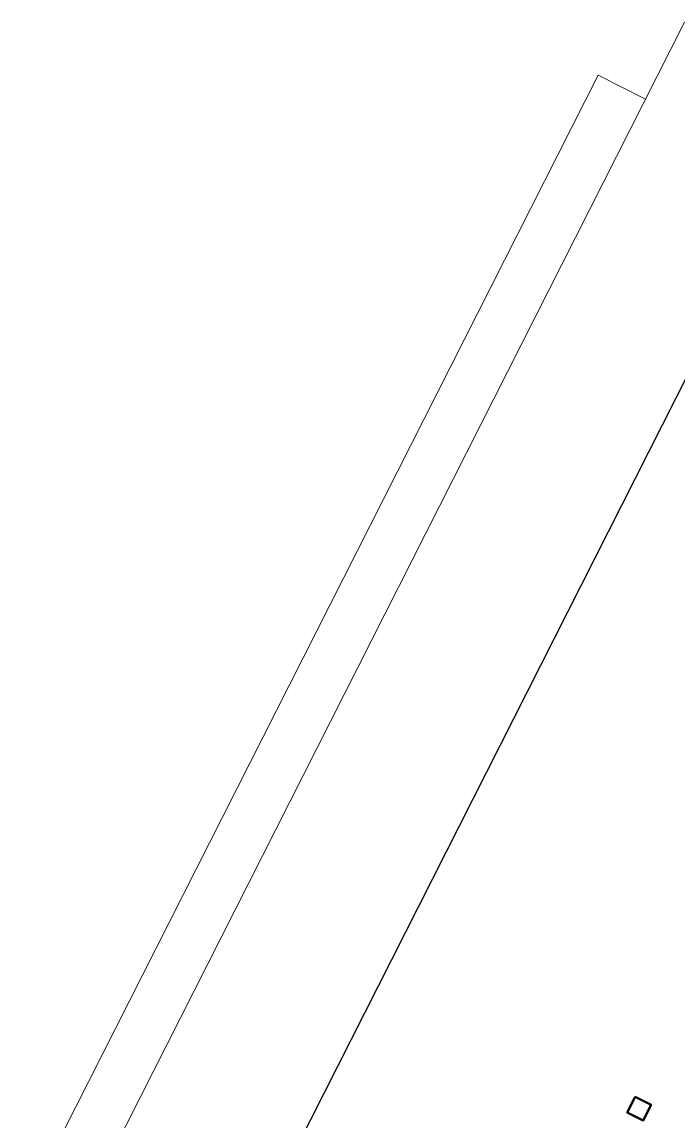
# Model space of a CAD drawing. Header units: inches. Extents: x -2551 to 2829, y -872 to 1370.
# Drawn here: x -2551 to -1660, y -122 to 1370 of the extents above; entities that cross this region are included whole.
import ezdxf

# ---------------------------------------------------------------- set-up
doc = ezdxf.new("R2010")
doc.units = ezdxf.units.IN
doc.header["$LTSCALE"] = 10
doc.header["$MEASUREMENT"] = 0
doc.layers.add('A-ROOF', color=2, linetype='CONTINUOUS')
doc.layers.add('A-WALL', color=5, linetype='CONTINUOUS')

msp = doc.modelspace()

# ---------------------------------------------------------------- linework, layer by layer
at = {"layer": 'A-ROOF', "linetype": 'Continuous', "lineweight": 25}
msp.add_line((-1443.6, 1294.2), (-2298.2, -393.8), dxfattribs=at)
at = {"layer": 'A-ROOF', "linetype": 'Continuous', "lineweight": 18}
msp.add_line((-1768.8, 1298.2), (-1704.6, 1265.7), dxfattribs=at)
at = {"layer": 'A-ROOF', "linetype": 'Continuous', "lineweight": 18, "flags": 128}
for points in [[(-2310.3, -497.5), (-2538.7, -381.9), (-1651.6, 1370.3), (-1455.4, 1271)], [(-2550.6, -245.9), (-1768.8, 1298.2)]]:
    msp.add_lwpolyline(points, dxfattribs=at)
at = {"layer": 'A-WALL', "linetype": 'Continuous', "lineweight": 50}
msp.add_3dface([(-1718.4, -87.7, 0), (-1697, -98.5, 0), (-1707.8, -119.9, 0), (-1729.2, -109.1, 0)], dxfattribs=at)

doc.saveas('drawing.dxf')
